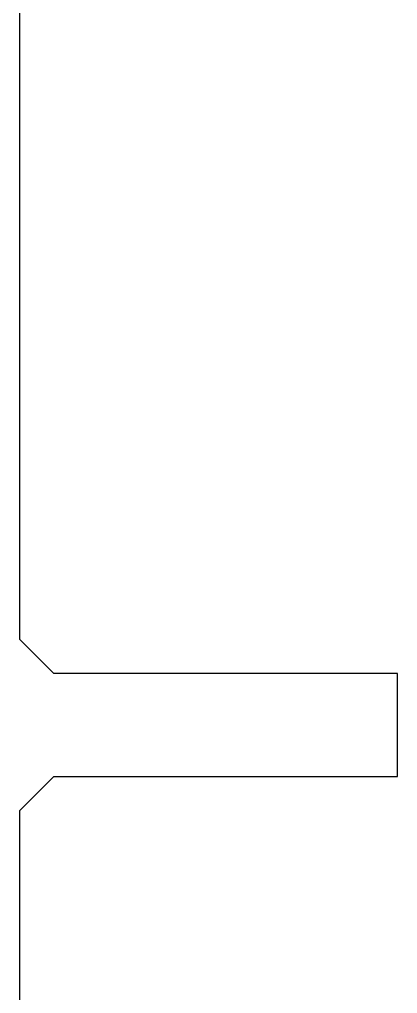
# Model space of a CAD drawing. Header units: inches. Extents: x -144 to 693, y -254 to -25.
# Drawn here: x -144.18 to -133.18, y -224.83 to -196.45 of the extents above; entities that cross this region are included whole.
import ezdxf

# ---------------------------------------------------------------- set-up
doc = ezdxf.new("R2010")
doc.units = ezdxf.units.IN
doc.header["$MEASUREMENT"] = 0
doc.layers.add('Layer 1', color=7, linetype='Continuous')

# ---------------------------------------------------------------- blocks, each defined once
blk = doc.blocks.new('block 672')
at = {"layer": 'Layer 1', "color": 7, "lineweight": 25, "true_color": 0xffffff}
blk.add_lwpolyline([(-144.181, -219.5), (-144.181, -249.2)], dxfattribs=at)
blk = doc.blocks.new('block 673')
at = {"layer": 'Layer 1', "color": 7, "lineweight": 25, "true_color": 0xffffff}
blk.add_lwpolyline([(-143.18, -218.5), (-144.181, -219.5)], dxfattribs=at)
blk = doc.blocks.new('block 674')
at = {"layer": 'Layer 1', "color": 7, "lineweight": 25, "true_color": 0xffffff}
blk.add_lwpolyline([(-143.18, -218.5), (-133.181, -218.5)], dxfattribs=at)
blk = doc.blocks.new('block 675')
at = {"layer": 'Layer 1', "color": 7, "lineweight": 25, "true_color": 0xffffff}
blk.add_lwpolyline([(-133.181, -218.5), (-133.181, -215.5)], dxfattribs=at)
blk = doc.blocks.new('block 676')
at = {"layer": 'Layer 1', "color": 7, "lineweight": 25, "true_color": 0xffffff}
blk.add_lwpolyline([(-133.181, -215.5), (-143.18, -215.5)], dxfattribs=at)
blk = doc.blocks.new('block 677')
at = {"layer": 'Layer 1', "color": 7, "lineweight": 25, "true_color": 0xffffff}
blk.add_lwpolyline([(-144.181, -214.5), (-143.18, -215.5)], dxfattribs=at)
blk = doc.blocks.new('block 678')
at = {"layer": 'Layer 1', "color": 7, "lineweight": 25, "true_color": 0xffffff}
blk.add_lwpolyline([(-144.181, -39), (-144.181, -214.5)], dxfattribs=at)

msp = doc.modelspace()

# ---------------------------------------------------------------- block references
at = {"layer": 'Layer 1'}
for name in ['block 678', 'block 677', 'block 676', 'block 675', 'block 673', 'block 674', 'block 672']:
    msp.add_blockref(name, (0, 0), dxfattribs=at)

doc.saveas('drawing.dxf')
